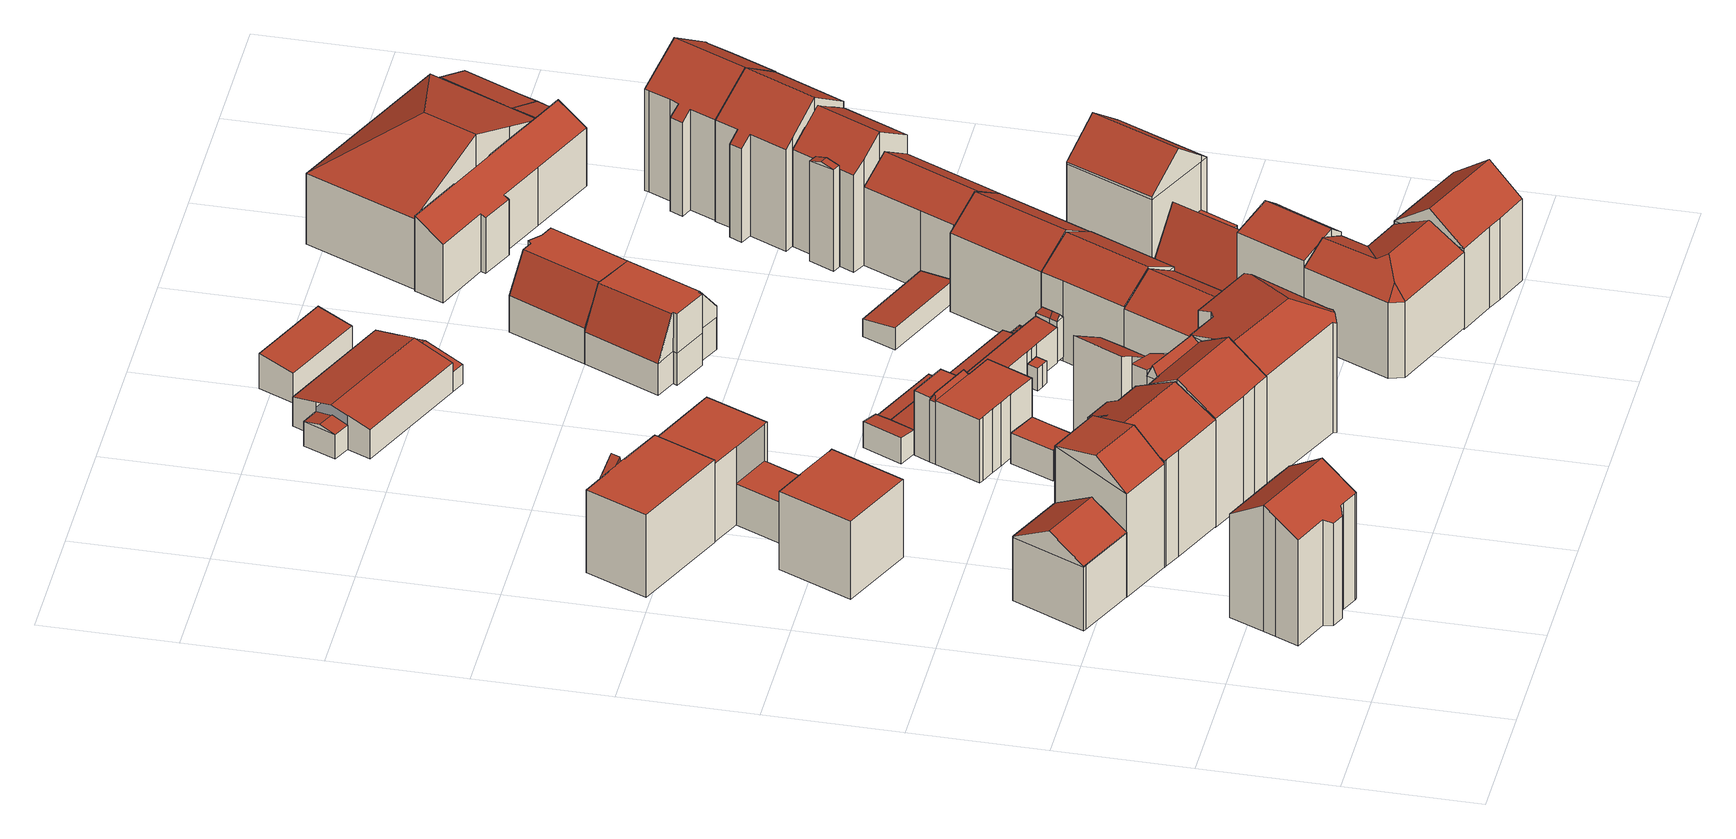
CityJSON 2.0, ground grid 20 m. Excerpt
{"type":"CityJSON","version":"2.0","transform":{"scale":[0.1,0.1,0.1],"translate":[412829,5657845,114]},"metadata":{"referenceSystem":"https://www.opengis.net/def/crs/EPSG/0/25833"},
"CityObjects":{
"building1":{"type":"Building","attributes":{"Dachtyp_tdc":"tdcGableRoof","Gemeindeschluessel":14612000,"Dachneigung":30.26,"QualitaetDacherkennung":67,"Geometrietyp2DReferenz":"3000","measuredHeight":20.89,"function":"31001_9998","roofType":"3100"},"geometry":[{"type":"Solid","lod":"2","boundaries":[[[[0,1,2,3]],[[1,4,5,2]],[[4,6,7,5]],[[6,8,9,7]],[[8,10,11,9]],[[10,12,13,11]],[[12,14,15,13]],[[14,16,17,15]],[[16,18,19,17]],[[18,20,21,19]],[[20,22,23,21]],[[22,24,25,23]],[[24,26,27,25]],[[26,28,29,27]],[[28,30,31,29]],[[30,0,3,31]],[[26,24,22,20,18,16,14]],[[14,12,10,8,6,4,1,0,30,28,26]],[[3,2,5,7,9,11,13,15,17,19,21,23,25,27,29,31]]]],"semantics":{"surfaces":[{"type":"WallSurface"},{"type":"RoofSurface"},{"type":"GroundSurface"}],"values":[[0,0,0,0,0,0,0,0,0,0,0,0,0,0,0,0,1,1,2]]}}]},
"building2":{"type":"Building","attributes":{"Dachtyp_tdc":"tdcFreeFormRoof","Gemeindeschluessel":14612000,"Dachneigung":30.26,"QualitaetDacherkennung":65,"Geometrietyp2DReferenz":"3000","measuredHeight":14.08,"function":"31001_9998","roofType":"5000"},"geometry":[{"type":"Solid","lod":"2","boundaries":[[[[32,33,34,35]],[[33,36,37,34]],[[36,38,39,37]],[[38,40,41,39]],[[40,42,43,41]],[[42,32,35,43]],[[44,45,46,47,48]],[[40,49,50,44,48]],[[36,50,49,38]],[[33,45,44,50,36]],[[38,49,40]],[[42,47,46,32]],[[40,48,47,42]],[[32,46,45,33]],[[35,34,37,39,41,43]]]],"semantics":{"surfaces":[{"type":"WallSurface"},{"type":"RoofSurface"},{"type":"GroundSurface"}],"values":[[0,0,0,0,0,0,1,1,0,0,0,0,0,0,2]]}}]},
"building3":{"type":"Building","attributes":{"Dachtyp_tdc":"tdcGableRoof","Gemeindeschluessel":14612000,"Dachneigung":11.2,"QualitaetDacherkennung":64,"Geometrietyp2DReferenz":"3000","measuredHeight":21.41,"function":"31001_9998","roofType":"3100"},"geometry":[{"type":"Solid","lod":"2","boundaries":[[[[51,52,53,54]],[[52,55,56,53]],[[55,57,58,56]],[[57,51,54,58]],[[55,52,59]],[[51,57,60]],[[52,51,60,59]],[[57,55,59,60]],[[54,53,56,58]]]],"semantics":{"surfaces":[{"type":"WallSurface"},{"type":"RoofSurface"},{"type":"GroundSurface"}],"values":[[0,0,0,0,0,0,1,1,2]]}}]},
"building4":{"type":"Building","attributes":{"Gemeindeschluessel":14612000,"Geometrietyp2DReferenz":"3000","function":"31001_9998","roofType":"9999"},"children":["building4-1","building4-2"]},
"building4-1":{"type":"BuildingPart","attributes":{"Dachtyp_tdc":"tdcGableRoof","Dachneigung":69.82,"QualitaetDacherkennung":9,"Geometrietyp2DReferenz":"3000","measuredHeight":14.62,"roofType":"3100"},"parents":["building4"],"geometry":[{"type":"MultiSurface","lod":"2","boundaries":[[[61,62,63,64]],[[62,65,66,63]],[[65,67,68,66]],[[69,70,71,72,73]],[[65,72,71,74,67]],[[62,73,72,65]],[[61,69,73,62]],[[63,66,68,64]]],"semantics":{"surfaces":[{"type":"WallSurface"},{"type":"RoofSurface"},{"type":"GroundSurface"}],"values":[0,0,0,1,1,0,0,2]}}]},
"building4-2":{"type":"BuildingPart","attributes":{"Dachtyp_tdc":"tdcPolyFlatRoof","Dachneigung":0,"QualitaetDacherkennung":66,"Geometrietyp2DReferenz":"3000","measuredHeight":13.68,"roofType":"1000"},"parents":["building4"],"geometry":[{"type":"MultiSurface","lod":"2","boundaries":[[[75,67,68,67]],[[75,76,77,68,67]],[[76,78,79,77]],[[78,80,81,79]],[[80,82,83,81]],[[82,84,64,83]],[[84,69,61,64]],[[82,80,78,76,75,74,70,84]],[[68,77,79,81,83,64]]],"semantics":{"surfaces":[{"type":"WallSurface"},{"type":"RoofSurface"},{"type":"GroundSurface"}],"values":[0,0,0,0,0,0,0,1,2]}}]},
"building5":{"type":"Building","attributes":{"Dachtyp_tdc":"tdcFreeFormRoof","Gemeindeschluessel":14612000,"Dachneigung":28.67,"QualitaetDacherkennung":63,"Geometrietyp2DReferenz":"3000","measuredHeight":21.18,"function":"31001_9998","roofType":"5000"},"geometry":[{"type":"Solid","lod":"2","boundaries":[[[[85,86,87,88]],[[86,89,90,87]],[[89,91,92,90]],[[91,93,94,92]],[[93,95,96,94]],[[95,97,98,96]],[[97,99,100,98]],[[99,101,102,100]],[[101,103,104,102]],[[103,105,106,104]],[[105,107,108,106]],[[107,109,110,108]],[[109,111,112,110]],[[111,85,88,112]],[[113,86,85,111,109,107,105,103,101,99,97,114]],[[91,89,113,114,95,93]],[[89,86,113]],[[97,95,114]],[[88,87,90,92,94,96,98,100,102,104,106,108,110,112]]]],"semantics":{"surfaces":[{"type":"WallSurface"},{"type":"RoofSurface"},{"type":"GroundSurface"}],"values":[[0,0,0,0,0,0,0,0,0,0,0,0,0,0,1,1,0,0,2]]}}]},
"building6":{"type":"Building","attributes":{"Gemeindeschluessel":14612000,"Geometrietyp2DReferenz":"3000","function":"31001_9998","roofType":"9999"},"children":["building6-1","building6-2","building6-3"]},
"building6-1":{"type":"BuildingPart","attributes":{"Dachtyp_tdc":"tdcPolyFlatRoof","Dachneigung":0,"QualitaetDacherkennung":41,"Geometrietyp2DReferenz":"3000","measuredHeight":12.86,"roofType":"1000"},"parents":["building6"],"geometry":[{"type":"MultiSurface","lod":"2","boundaries":[[[115,116,117,118]],[[116,119,120,117]],[[119,121,122,120]],[[121,123,122]],[[124,125,126,127,128]],[[125,115,118,126]],[[125,124,121,119,116,115]],[[118,117,120,122,127,126]]],"semantics":{"surfaces":[{"type":"WallSurface"},{"type":"RoofSurface"},{"type":"GroundSurface"}],"values":[0,0,0,0,0,0,1,2]}}]},
"building6-2":{"type":"BuildingPart","attributes":{"Dachtyp_tdc":"tdcPolyFlatRoof","Dachneigung":0,"QualitaetDacherkennung":59,"Geometrietyp2DReferenz":"3000","measuredHeight":6.78,"roofType":"1000"},"parents":["building6"],"geometry":[{"type":"MultiSurface","lod":"2","boundaries":[[[129,128,127,130]],[[123,131,132,122]],[[131,123,128,129]],[[130,127,122,132]]],"semantics":{"surfaces":[{"type":"WallSurface"},{"type":"RoofSurface"},{"type":"GroundSurface"}],"values":[0,0,1,2]}}]},
"building6-3":{"type":"BuildingPart","attributes":{"Dachtyp_tdc":"tdcPolyFlatRoof","Dachneigung":0,"QualitaetDacherkennung":41,"Geometrietyp2DReferenz":"3000","measuredHeight":12.85,"roofType":"1000"},"parents":["building6"],"geometry":[{"type":"MultiSurface","lod":"2","boundaries":[[[133,132,131]],[[133,134,135,132]],[[134,136,137,135]],[[136,138,139,137]],[[138,140,141,139]],[[140,142,129,130,141]],[[142,140,138,136,134,133]],[[132,135,137,139,141,130]]],"semantics":{"surfaces":[{"type":"WallSurface"},{"type":"RoofSurface"},{"type":"GroundSurface"}],"values":[0,0,0,0,0,0,1,2]}}]},
"building7":{"type":"Building","attributes":{"Gemeindeschluessel":14612000,"Geometrietyp2DReferenz":"3000","function":"31001_9998","roofType":"9999"},"children":["building7-1","building7-2","building7-3","building7-4"]},
"building7-1":{"type":"BuildingPart","attributes":{"Dachtyp_tdc":"tdcPolyFlatRoof","Dachneigung":32.15,"QualitaetDacherkennung":39,"Geometrietyp2DReferenz":"3000","measuredHeight":21.7,"roofType":"2100"},"parents":["building7"],"geometry":[{"type":"MultiSurface","lod":"2","boundaries":[[[143,144,145]],[[143,146,147,144]],[[146,148,149,147]],[[148,150,151,149]],[[150,152,153,151]],[[152,154,155,153]],[[154,156,157,155]],[[156,154,152,150,148,146,143,158]],[[144,147,149,151,153,155,157]]],"semantics":{"surfaces":[{"type":"WallSurface"},{"type":"RoofSurface"},{"type":"GroundSurface"}],"values":[0,0,0,0,0,0,0,1,2]}}]},
"building7-2":{"type":"BuildingPart","attributes":{"Dachtyp_tdc":"tdcGableRoof","Dachneigung":29.88,"QualitaetDacherkennung":78,"Geometrietyp2DReferenz":"3000","measuredHeight":21.72,"roofType":"3100"},"parents":["building7"],"geometry":[{"type":"MultiSurface","lod":"2","boundaries":[[[159,160,161,162,163]],[[160,164,165,161]],[[164,166,167,165]],[[166,168,169,167]],[[168,170,171,169]],[[170,172,173,171]],[[172,174,175,173]],[[174,176,177,178,175]],[[172,170,168,166,164,160]],[[160,159,176,174,172]],[[162,161,165,167,169,171,173,175,178]]],"semantics":{"surfaces":[{"type":"WallSurface"},{"type":"RoofSurface"},{"type":"GroundSurface"}],"values":[0,0,0,0,0,0,0,0,1,1,2]}}]},
"building7-3":{"type":"BuildingPart","attributes":{"Dachtyp_tdc":"tdcPolyFlatRoof","Dachneigung":10.39,"QualitaetDacherkennung":39,"Geometrietyp2DReferenz":"3000","measuredHeight":19.18,"roofType":"2100"},"parents":["building7"],"geometry":[{"type":"MultiSurface","lod":"2","boundaries":[[[179,180,181,157,156]],[[182,145,144,183,184]],[[182,185,180,179,158,145]],[[144,157,181,183]]],"semantics":{"surfaces":[{"type":"WallSurface"},{"type":"RoofSurface"},{"type":"GroundSurface"}],"values":[0,0,1,2]}}]},
"building7-4":{"type":"BuildingPart","attributes":{"Dachtyp_tdc":"tdcFreeFormRoof","Dachneigung":65.38,"QualitaetDacherkennung":19,"Geometrietyp2DReferenz":"3000","measuredHeight":20.37,"roofType":"5000"},"parents":["building7"],"geometry":[{"type":"MultiSurface","lod":"2","boundaries":[[[177,184,183,178]],[[186,187,188,181,180]],[[187,163,162,188]],[[189,190,177,163]],[[189,163,187]],[[190,189,187,186,185,184]],[[177,190,184]],[[162,178,183,181,188]]],"semantics":{"surfaces":[{"type":"WallSurface"},{"type":"RoofSurface"},{"type":"GroundSurface"}],"values":[0,0,0,1,1,1,0,2]}}]},
"building8":{"type":"Building","attributes":{"Dachtyp_tdc":"tdcPolyFlatRoof","Gemeindeschluessel":14612000,"Dachneigung":0,"QualitaetDacherkennung":46,"Geometrietyp2DReferenz":"3000","measuredHeight":4.94,"function":"31001_9998","roofType":"1000"},"geometry":[{"type":"Solid","lod":"2","boundaries":[[[[191,192,193,194]],[[192,195,196,193]],[[195,197,198,196]],[[197,199,200,198]],[[199,191,194,200]],[[199,197,195,192,191]],[[194,193,196,198,200]]]],"semantics":{"surfaces":[{"type":"WallSurface"},{"type":"RoofSurface"},{"type":"GroundSurface"}],"values":[[0,0,0,0,0,1,2]]}}]},
"building9":{"type":"Building","attributes":{"Gemeindeschluessel":14612000,"Geometrietyp2DReferenz":"3000","function":"31001_9998","roofType":"9999"},"children":["building9-1","building9-2","building9-3"]},
"building9-1":{"type":"BuildingPart","attributes":{"Dachtyp_tdc":"tdcPolyFlatRoof","Dachneigung":0,"QualitaetDacherkennung":65,"Geometrietyp2DReferenz":"3000","measuredHeight":10.5,"roofType":"1000"},"parents":["building9"],"geometry":[{"type":"MultiSurface","lod":"2","boundaries":[[[201,202,203,204,205]],[[202,206,207,203]],[[206,208,209,207]],[[208,210,211,209]],[[210,212,213,211]],[[212,214,215,213]],[[214,216,217,215]],[[216,218,219,220,217]],[[216,214,212,210,208,206,202,201,218]],[[220,204,203,207,209,211,213,215,217]]],"semantics":{"surfaces":[{"type":"WallSurface"},{"type":"RoofSurface"},{"type":"GroundSurface"}],"values":[0,0,0,0,0,0,0,0,1,2]}}]},
"building9-2":{"type":"BuildingPart","attributes":{"Dachtyp_tdc":"tdcFreeFormRoof","Dachneigung":63.9,"QualitaetDacherkennung":30,"Geometrietyp2DReferenz":"3000","measuredHeight":11.31,"roofType":"5000"},"parents":["building9"],"geometry":[{"type":"MultiSurface","lod":"2","boundaries":[[[221,222,223,224]],[[222,205,204,223]],[[219,225,226,220]],[[227,205,222]],[[228,227,222,221,225]],[[228,225,219]],[[227,228,219,205]],[[226,224,223,204,220]]],"semantics":{"surfaces":[{"type":"WallSurface"},{"type":"RoofSurface"},{"type":"GroundSurface"}],"values":[0,0,0,1,1,1,1,2]}}]},
"building9-3":{"type":"BuildingPart","attributes":{"Dachtyp_tdc":"tdcPolyFlatRoof","Dachneigung":0,"QualitaetDacherkennung":44,"Geometrietyp2DReferenz":"3000","measuredHeight":10.69,"roofType":"1000"},"parents":["building9"],"geometry":[{"type":"MultiSurface","lod":"2","boundaries":[[[229,230,231,226,225]],[[230,232,233,231]],[[232,234,221,224,233]],[[234,232,230,229]],[[226,231,233,224]]],"semantics":{"surfaces":[{"type":"WallSurface"},{"type":"RoofSurface"},{"type":"GroundSurface"}],"values":[0,0,0,1,2]}}]},
"building10":{"type":"Building","attributes":{"Dachtyp_tdc":"tdcPolyFlatRoof","Gemeindeschluessel":14612000,"Dachneigung":4.36,"QualitaetDacherkennung":63,"Geometrietyp2DReferenz":"3000","measuredHeight":4.27,"function":"31001_9998","roofType":"2100"},"geometry":[{"type":"Solid","lod":"2","boundaries":[[[[235,236,237,238]],[[236,239,240,237]],[[239,241,242,240]],[[241,243,244,242]],[[243,235,238,244]],[[243,241,239,236,235]],[[238,237,240,242,244]]]],"semantics":{"surfaces":[{"type":"WallSurface"},{"type":"RoofSurface"},{"type":"GroundSurface"}],"values":[[0,0,0,0,0,1,2]]}}]},
"building11":{"type":"Building","attributes":{"Dachtyp_tdc":"tdcFreeFormRoof","Gemeindeschluessel":14612000,"Dachneigung":15.67,"QualitaetDacherkennung":28,"Geometrietyp2DReferenz":"3000","measuredHeight":21.33,"function":"31001_9998","roofType":"5000"},"geometry":[{"type":"Solid","lod":"2","boundaries":[[[[245,246,247,248]],[[246,249,250,247]],[[249,251,252,250]],[[251,253,254,252]],[[253,255,165,254]],[[255,256,188,165]],[[256,257,258,188]],[[257,259,260,258]],[[259,261,262,260]],[[261,245,248,262]],[[263,249,246,264,265]],[[265,264,245,261,259,257,256,266]],[[251,263,265,266,255,253]],[[246,245,264]],[[251,249,263]],[[256,255,266]],[[248,247,250,252,254,165,188,258,260,262]]]],"semantics":{"surfaces":[{"type":"WallSurface"},{"type":"RoofSurface"},{"type":"GroundSurface"}],"values":[[0,0,0,0,0,0,0,0,0,0,1,1,1,0,0,0,2]]}}]},
"building12":{"type":"Building","attributes":{"Dachtyp_tdc":"tdcPolyFlatRoof","Gemeindeschluessel":14612000,"Dachneigung":4.02,"QualitaetDacherkennung":59,"Geometrietyp2DReferenz":"3000","measuredHeight":3.46,"function":"31001_9998","roofType":"2100"},"geometry":[{"type":"Solid","lod":"2","boundaries":[[[[267,268,269,270]],[[268,271,272,269]],[[271,273,274,272]],[[273,267,270,274]],[[273,271,268,267]],[[270,269,272,274]]]],"semantics":{"surfaces":[{"type":"WallSurface"},{"type":"RoofSurface"},{"type":"GroundSurface"}],"values":[[0,0,0,0,1,2]]}}]},
"building13":{"type":"Building","attributes":{"Dachtyp_tdc":"tdcPolyFlatRoof","Gemeindeschluessel":14612000,"Dachneigung":3.38,"QualitaetDacherkennung":64,"Geometrietyp2DReferenz":"3000","measuredHeight":3.97,"function":"31001_9998","roofType":"2100"},"geometry":[{"type":"Solid","lod":"2","boundaries":[[[[243,271,242,244]],[[271,268,275,242]],[[268,276,277,275]],[[276,278,279,277]],[[278,280,281,279]],[[280,282,283,281]],[[282,284,285,283]],[[284,243,244,285]],[[284,282,280,278,276,268,271,243]],[[244,242,275,277,279,281,283,285]]]],"semantics":{"surfaces":[{"type":"WallSurface"},{"type":"RoofSurface"},{"type":"GroundSurface"}],"values":[[0,0,0,0,0,0,0,0,1,2]]}}]},
"building14":{"type":"Building","attributes":{"Dachtyp_tdc":"tdcPolyFlatRoof","Gemeindeschluessel":14612000,"Dachneigung":0,"QualitaetDacherkennung":16,"Geometrietyp2DReferenz":"3000","measuredHeight":3.75,"function":"31001_9998","roofType":"1000"},"geometry":[{"type":"Solid","lod":"2","boundaries":[[[[286,287,288,289]],[[287,290,291,288]],[[290,292,293,291]],[[292,294,295,293]],[[294,296,297,295]],[[296,286,289,297]],[[296,294,292,290,287,286]],[[289,288,291,293,295,297]]]],"semantics":{"surfaces":[{"type":"WallSurface"},{"type":"RoofSurface"},{"type":"GroundSurface"}],"values":[[0,0,0,0,0,0,1,2]]}}]},
"building15":{"type":"Building","attributes":{"Dachtyp_tdc":"tdcFreeFormRoof","Gemeindeschluessel":14612000,"Dachneigung":32.84,"QualitaetDacherkennung":72,"Geometrietyp2DReferenz":"3000","measuredHeight":17.21,"function":"31001_9998","roofType":"5000"},"geometry":[{"type":"Solid","lod":"2","boundaries":[[[[298,299,300,301]],[[299,302,303,300]],[[302,304,305,303]],[[304,306,307,305]],[[306,298,301,307]],[[308,309,299,298,306]],[[304,302,309,308]],[[306,304,308]],[[302,299,309]],[[301,300,303,305,307]]]],"semantics":{"surfaces":[{"type":"WallSurface"},{"type":"RoofSurface"},{"type":"GroundSurface"}],"values":[[0,0,0,0,0,1,1,0,0,2]]}}]},
"building16":{"type":"Building","attributes":{"Dachtyp_tdc":"tdcPolyFlatRoof","Gemeindeschluessel":14612000,"Dachneigung":7.6,"QualitaetDacherkennung":65,"Geometrietyp2DReferenz":"3000","measuredHeight":6.37,"function":"31001_9998","roofType":"2100"},"geometry":[{"type":"Solid","lod":"2","boundaries":[[[[310,311,312,313]],[[311,314,315,312]],[[314,316,317,315]],[[316,318,319,317]],[[318,320,321,319]],[[320,322,323,321]],[[322,324,325,323]],[[324,326,327,325]],[[326,310,313,327]],[[326,324,322,320,318,316,314,311,310]],[[313,312,315,317,319,321,323,325,327]]]],"semantics":{"surfaces":[{"type":"WallSurface"},{"type":"RoofSurface"},{"type":"GroundSurface"}],"values":[[0,0,0,0,0,0,0,0,0,1,2]]}}]},
"building17":{"type":"Building","attributes":{"Gemeindeschluessel":14612000,"Geometrietyp2DReferenz":"3000","function":"31001_9998","roofType":"9999"},"children":["building17-1","building17-2","building17-3"]},
"building17-1":{"type":"BuildingPart","attributes":{"Dachtyp_tdc":"tdcGableRoof","Dachneigung":12.05,"QualitaetDacherkennung":89,"Geometrietyp2DReferenz":"3000","measuredHeight":6.21,"roofType":"3100"},"parents":["building17"],"geometry":[{"type":"MultiSurface","lod":"2","boundaries":[[[328,329,330,331]],[[329,332,330]],[[333,334,335]],[[333,336,337,334]],[[336,338,339,337]],[[338,340,341,342,343,339]],[[344,345,346]],[[344,328,331,345]],[[347,340,338,336,333,348]],[[348,329,328,344,347]],[[331,330,349,334,337,339,343,350,345]]],"semantics":{"surfaces":[{"type":"WallSurface"},{"type":"RoofSurface"},{"type":"GroundSurface"}],"values":[0,0,0,0,0,0,0,0,1,1,2]}}]},
"building17-2":{"type":"BuildingPart","attributes":{"Dachtyp_tdc":"tdcGableRoof","Dachneigung":12.05,"QualitaetDacherkennung":65,"Geometrietyp2DReferenz":"3000","measuredHeight":4.58,"roofType":"3100"},"parents":["building17"],"geometry":[{"type":"MultiSurface","lod":"2","boundaries":[[[351,352,353,354]],[[352,346,345,353]],[[342,351,354,343]],[[341,355,356,357,358]],[[356,346,352,357]],[[351,358,357,352]],[[342,341,358,351]],[[354,353,345,350,343]]],"semantics":{"surfaces":[{"type":"WallSurface"},{"type":"RoofSurface"},{"type":"GroundSurface"}],"values":[0,0,0,1,1,0,0,2]}}]},
"building17-3":{"type":"BuildingPart","attributes":{"Dachtyp_tdc":"tdcGableRoof","Dachneigung":11.62,"QualitaetDacherkennung":54,"Geometrietyp2DReferenz":"3000","measuredHeight":4.59,"roofType":"3100"},"parents":["building17"],"geometry":[{"type":"MultiSurface","lod":"2","boundaries":[[[332,359,360,330]],[[359,361,362,360]],[[361,335,334,362]],[[361,359,363]],[[359,332,364,363]],[[335,361,363,364,365]],[[330,360,362,334,349]]],"semantics":{"surfaces":[{"type":"WallSurface"},{"type":"RoofSurface"},{"type":"GroundSurface"}],"values":[0,0,0,0,1,1,2]}}]},
"building18":{"type":"Building","attributes":{"Dachtyp_tdc":"tdcFreeFormRoof","Gemeindeschluessel":14612000,"Dachneigung":53.8,"QualitaetDacherkennung":13,"Geometrietyp2DReferenz":"3000","measuredHeight":7.55,"function":"31001_9998","roofType":"5000"},"geometry":[{"type":"Solid","lod":"2","boundaries":[[[[366,367,368,369]],[[367,370,371,368]],[[370,372,373,371]],[[372,374,375,373]],[[374,366,369,375]],[[376,377,378,374,372]],[[376,372,370]],[[377,376,370,367]],[[378,377,367,366]],[[378,366,374]],[[369,368,371,373,375]]]],"semantics":{"surfaces":[{"type":"WallSurface"},{"type":"RoofSurface"},{"type":"GroundSurface"}],"values":[[0,0,0,0,0,1,1,1,1,0,2]]}}]},
"building19":{"type":"Building","attributes":{"Dachtyp_tdc":"tdcFreeFormRoof","Gemeindeschluessel":14612000,"Dachneigung":21.94,"QualitaetDacherkennung":25,"Geometrietyp2DReferenz":"3000","measuredHeight":3.88,"function":"31001_9998","roofType":"5000"},"geometry":[{"type":"Solid","lod":"2","boundaries":[[[[379,380,381,371]],[[380,382,383,381]],[[382,384,385,383]],[[384,379,371,385]],[[386,384,382]],[[387,386,382,380]],[[387,380,379]],[[386,387,379,384]],[[371,381,383,385]]]],"semantics":{"surfaces":[{"type":"WallSurface"},{"type":"RoofSurface"},{"type":"GroundSurface"}],"values":[[0,0,0,0,1,1,1,1,2]]}}]},
"building20":{"type":"Building","attributes":{"Dachtyp_tdc":"tdcFreeFormRoof","Gemeindeschluessel":14612000,"Dachneigung":29.52,"QualitaetDacherkennung":69,"Geometrietyp2DReferenz":"3000","measuredHeight":16.55,"function":"31001_9998","roofType":"5000"},"geometry":[{"type":"Solid","lod":"2","boundaries":[[[[388,389,390,391]],[[389,392,393,390]],[[392,394,395,393]],[[394,396,397,395]],[[396,388,391,397]],[[398,399,392,389,388]],[[396,394,399,398]],[[388,396,398]],[[394,392,399]],[[391,390,393,395,397]]]],"semantics":{"surfaces":[{"type":"WallSurface"},{"type":"RoofSurface"},{"type":"GroundSurface"}],"values":[[0,0,0,0,0,1,1,0,0,2]]}}]},
"building21":{"type":"Building","attributes":{"Dachtyp_tdc":"tdcFreeFormRoof","Gemeindeschluessel":14612000,"Dachneigung":27.28,"QualitaetDacherkennung":55,"Geometrietyp2DReferenz":"3000","measuredHeight":15.51,"function":"31001_9998","roofType":"5000"},"geometry":[{"type":"Solid","lod":"2","boundaries":[[[[400,401,402,403]],[[401,404,405,402]],[[404,406,407,405]],[[406,408,409,407]],[[408,410,411,409]],[[410,412,413,411]],[[412,400,403,413]],[[414,415,412,410]],[[414,410,408]],[[416,417,415,414,408,406]],[[416,406,404]],[[418,417,416,404,401]],[[418,401,400]],[[415,417,418,400,412]],[[403,402,405,407,409,411,413]]]],"semantics":{"surfaces":[{"type":"WallSurface"},{"type":"RoofSurface"},{"type":"GroundSurface"}],"values":[[0,0,0,0,0,0,0,1,0,1,1,1,0,1,2]]}}]},
"building22":{"type":"Building","attributes":{"Dachtyp_tdc":"tdcFreeFormRoof","Gemeindeschluessel":14612000,"Dachneigung":64.94,"QualitaetDacherkennung":46,"Geometrietyp2DReferenz":"3000","measuredHeight":11.74,"function":"31001_9998","roofType":"5000"},"geometry":[{"type":"Solid","lod":"2","boundaries":[[[[419,420,421,422]],[[420,423,424,421]],[[423,425,426,424]],[[425,427,428,426]],[[427,429,430,428]],[[429,431,432,430]],[[431,433,434,432]],[[433,435,436,434]],[[435,437,438,436]],[[437,419,422,438]],[[439,431,429,440]],[[441,442,443,444]],[[444,443,445,439,440,446,447,448,449]],[[419,444,449,420]],[[420,449,448,423]],[[423,448,447,425]],[[425,447,446,427]],[[427,446,440,429]],[[431,439,445,433]],[[433,445,443,442,435]],[[437,441,444,419]],[[435,442,441,437]],[[422,421,424,426,428,430,432,434,436,438]]]],"semantics":{"surfaces":[{"type":"WallSurface"},{"type":"RoofSurface"},{"type":"GroundSurface"}],"values":[[0,0,0,0,0,0,0,0,0,0,1,1,1,0,0,0,0,0,0,0,0,0,2]]}}]},
"building23":{"type":"Building","attributes":{"Dachtyp_tdc":"tdcPolyFlatRoof","Gemeindeschluessel":14612000,"Dachneigung":9.04,"QualitaetDacherkennung":79,"Geometrietyp2DReferenz":"3000","measuredHeight":5.85,"function":"31001_9998","roofType":"2100"},"geometry":[{"type":"Solid","lod":"2","boundaries":[[[[450,451,452,453]],[[451,454,455,452]],[[454,456,457,455]],[[456,450,453,457]],[[456,454,451,450]],[[453,452,455,457]]]],"semantics":{"surfaces":[{"type":"WallSurface"},{"type":"RoofSurface"},{"type":"GroundSurface"}],"values":[[0,0,0,0,1,2]]}}]},
"building24":{"type":"Building","attributes":{"Dachtyp_tdc":"tdcPolyFlatRoof","Gemeindeschluessel":14612000,"Dachneigung":7,"QualitaetDacherkennung":64,"Geometrietyp2DReferenz":"3000","measuredHeight":3.62,"function":"31001_9998","roofType":"2100"},"geometry":[{"type":"Solid","lod":"2","boundaries":[[[[458,459,460,461]],[[459,462,463,460]],[[462,464,465,463]],[[464,458,461,465]],[[464,462,459,458]],[[461,460,463,465]]]],"semantics":{"surfaces":[{"type":"WallSurface"},{"type":"RoofSurface"},{"type":"GroundSurface"}],"values":[[0,0,0,0,1,2]]}}]},
"building25":{"type":"Building","attributes":{"Dachtyp_tdc":"tdcGableRoof","Gemeindeschluessel":14612000,"Dachneigung":10.51,"QualitaetDacherkennung":36,"Geometrietyp2DReferenz":"3000","measuredHeight":13.67,"function":"31001_9998","roofType":"3100"},"geometry":[{"type":"Solid","lod":"2","boundaries":[[[[466,467,468,469]],[[467,470,471,468]],[[470,472,473,471]],[[472,474,475,473]],[[474,476,477,475]],[[476,478,479,477]],[[478,466,469,479]],[[474,472,470,467]],[[467,466,478,476,474]],[[469,468,471,473,475,477,479]]]],"semantics":{"surfaces":[{"type":"WallSurface"},{"type":"RoofSurface"},{"type":"GroundSurface"}],"values":[[0,0,0,0,0,0,0,1,1,2]]}}]},
"building26":{"type":"Building","attributes":{"Dachtyp_tdc":"tdcGableRoof","Gemeindeschluessel":14612000,"Dachneigung":32.45,"QualitaetDacherkennung":77,"Geometrietyp2DReferenz":"3000","measuredHeight":16.58,"function":"31001_9998","roofType":"3100"},"geometry":[{"type":"Solid","lod":"2","boundaries":[[[[392,480,481,482]],[[480,483,484,481]],[[483,485,486,484]],[[485,392,482,486]],[[483,480,487]],[[392,485,488]],[[480,392,488,487]],[[485,483,487,488]],[[482,481,484,486]]]],"semantics":{"surfaces":[{"type":"WallSurface"},{"type":"RoofSurface"},{"type":"GroundSurface"}],"values":[[0,0,0,0,0,0,1,1,2]]}}]},
"building27":{"type":"Building","attributes":{"Dachtyp_tdc":"tdcCutGableRoof","Gemeindeschluessel":14612000,"Dachneigung":61.34,"QualitaetDacherkennung":45,"Geometrietyp2DReferenz":"3000","measuredHeight":11.77,"function":"31001_9998","roofType":"9999"},"geometry":[{"type":"Solid","lod":"2","boundaries":[[[[489,490,491,492]],[[490,493,494,491]],[[493,495,496,494]],[[495,497,436,496]],[[497,443,498,436]],[[443,499,500,498]],[[499,501,432,500]],[[501,502,503,432]],[[502,504,505,503]],[[504,506,507,505]],[[506,508,509,507]],[[508,489,492,509]],[[504,502,501,499]],[[443,497,495,493,490]],[[499,443,490,489,508,506,504]],[[492,491,494,496,436,498,500,432,503,505,507,509]]]],"semantics":{"surfaces":[{"type":"WallSurface"},{"type":"RoofSurface"},{"type":"GroundSurface"}],"values":[[0,0,0,0,0,0,0,0,0,0,0,0,1,1,1,2]]}}]},
"building28":{"type":"Building","attributes":{"Dachtyp_tdc":"tdcFreeFormRoof","Gemeindeschluessel":14612000,"Dachneigung":37.62,"QualitaetDacherkennung":85,"Geometrietyp2DReferenz":"3000","measuredHeight":17.72,"function":"31001_9998","roofType":"5000"},"geometry":[{"type":"Solid","lod":"2","boundaries":[[[[510,511,512,513]],[[511,514,515,512]],[[514,516,517,515]],[[516,518,519,517]],[[518,520,521,519]],[[520,522,523,521]],[[522,524,525,523]],[[524,510,513,525]],[[526,518,516,514,511,527]],[[522,520,526,527,510,524]],[[511,510,527]],[[520,518,526]],[[513,512,515,517,519,521,523,525]]]],"semantics":{"surfaces":[{"type":"WallSurface"},{"type":"RoofSurface"},{"type":"GroundSurface"}],"values":[[0,0,0,0,0,0,0,0,1,1,0,0,2]]}}]},
"building29":{"type":"Building","attributes":{"Dachtyp_tdc":"tdcPolyFlatRoof","Gemeindeschluessel":14612000,"Dachneigung":0,"QualitaetDacherkennung":39,"Geometrietyp2DReferenz":"3000","measuredHeight":2.46,"function":"31001_9998","roofType":"1000"},"geometry":[{"type":"Solid","lod":"2","boundaries":[[[[528,529,530,531]],[[529,532,533,530]],[[532,534,535,533]],[[534,528,531,535]],[[534,532,529,528]],[[531,530,533,535]]]],"semantics":{"surfaces":[{"type":"WallSurface"},{"type":"RoofSurface"},{"type":"GroundSurface"}],"values":[[0,0,0,0,1,2]]}}]},
"building30":{"type":"Building","attributes":{"Gemeindeschluessel":14612000,"Geometrietyp2DReferenz":"3000","function":"31001_9998","roofType":"9999"},"children":["building30-1","building30-2"]},
"building30-1":{"type":"BuildingPart","attributes":{"Dachtyp_tdc":"tdcPolyFlatRoof","Dachneigung":0,"QualitaetDacherkennung":0,"Geometrietyp2DReferenz":"3000","measuredHeight":3.42,"roofType":"9999"},"parents":["building30"],"geometry":[{"type":"MultiSurface","lod":"2","boundaries":[[[536,537,538,539]],[[539,538,540,541]],[[538,537,542,543,540]],[[544,542,537,536]],[[536,539,541,545,544]],[[541,540,543,545]],[[545,543,542,544]]],"semantics":{"surfaces":[{"type":"RoofSurface"},{"type":"WallSurface"},{"type":"GroundSurface"},{"type":"ClosureSurface","isClosure":"1","QuelleClosure":"LoD1Solid"}],"values":[0,1,1,1,1,2,3]}}]},
"building30-2":{"type":"BuildingPart","attributes":{"Dachtyp_tdc":"tdcGableRoof","Dachneigung":60.94,"QualitaetDacherkennung":8,"Geometrietyp2DReferenz":"3000","measuredHeight":8.39,"roofType":"3100"},"parents":["building30"],"geometry":[{"type":"MultiSurface","lod":"2","boundaries":[[[546,547,548,549]],[[547,544,545,548]],[[550,546,549,551]],[[544,547,552]],[[546,550,553]],[[547,546,553,552]],[[550,542,544,552,553]],[[549,548,545,543,551]]],"semantics":{"surfaces":[{"type":"WallSurface"},{"type":"RoofSurface"},{"type":"GroundSurface"}],"values":[0,0,0,0,0,1,1,2]}}]},
"building31":{"type":"Building","attributes":{"Dachtyp_tdc":"tdcFreeFormRoof","Gemeindeschluessel":14612000,"Dachneigung":33.5,"QualitaetDacherkennung":75,"Geometrietyp2DReferenz":"3000","measuredHeight":16.1,"function":"31001_9998","roofType":"5000"},"geometry":[{"type":"Solid","lod":"2","boundaries":[[[[483,554,555,556]],[[554,557,558,555]],[[557,559,560,558]],[[559,561,562,560]],[[561,563,564,562]],[[563,483,556,564]],[[483,563,565,566]],[[566,565,561,559,557,554]],[[563,561,565]],[[554,483,566]],[[556,555,558,560,562,564]]]],"semantics":{"surfaces":[{"type":"WallSurface"},{"type":"RoofSurface"},{"type":"GroundSurface"}],"values":[[0,0,0,0,0,0,1,1,0,0,2]]}}]},
"building32":{"type":"Building","attributes":{"Dachtyp_tdc":"tdcGableRoof","Gemeindeschluessel":14612000,"Dachneigung":38.78,"QualitaetDacherkennung":65,"Geometrietyp2DReferenz":"3000","measuredHeight":16.13,"function":"31001_9998","roofType":"3100"},"geometry":[{"type":"Solid","lod":"2","boundaries":[[[[567,568,569,570]],[[568,571,547,569]],[[571,572,573,547]],[[572,574,575,573]],[[574,576,577,575]],[[576,567,570,577]],[[576,578,579,580,581,582]],[[583,580,579,584]],[[571,583,584,572]],[[572,584,579,578,574]],[[568,581,580,583,571]],[[567,582,581,568]],[[576,582,567]],[[574,578,576]],[[570,569,547,573,575,577]]]],"semantics":{"surfaces":[{"type":"WallSurface"},{"type":"RoofSurface"},{"type":"GroundSurface"}],"values":[[0,0,0,0,0,0,1,1,0,0,0,0,0,0,2]]}}]},
"building33":{"type":"Building","attributes":{"Gemeindeschluessel":14612000,"Geometrietyp2DReferenz":"3000","function":"31001_9998","roofType":"9999"},"children":["building33-1","building33-2"]},
"building33-1":{"type":"BuildingPart","attributes":{"Dachtyp_tdc":"tdcGableRoof","Dachneigung":13.26,"QualitaetDacherkennung":38,"Geometrietyp2DReferenz":"3000","measuredHeight":17.22,"roofType":"3100"},"parents":["building33"],"geometry":[{"type":"MultiSurface","lod":"2","boundaries":[[[585,586,587,588,589]],[[586,590,591,587]],[[590,592,593,594,591]],[[590,586,595]],[[585,592,596]],[[586,585,596,595]],[[592,590,595,596]],[[588,587,591,594]]],"semantics":{"surfaces":[{"type":"WallSurface"},{"type":"RoofSurface"},{"type":"GroundSurface"}],"values":[0,0,0,0,0,1,1,2]}}]},
"building33-2":{"type":"BuildingPart","attributes":{"Dachtyp_tdc":"tdcGableRoof","Dachneigung":33.59,"QualitaetDacherkennung":70,"Geometrietyp2DReferenz":"3000","measuredHeight":19.89,"roofType":"3100"},"parents":["building33"],"geometry":[{"type":"MultiSurface","lod":"2","boundaries":[[[597,598,599,600]],[[598,601,602,599]],[[601,603,604,602]],[[603,605,606,604]],[[605,589,588,606]],[[593,607,608,594]],[[607,609,610,608]],[[609,611,612,610]],[[611,613,614,612]],[[613,597,600,614]],[[609,607,593,589,605,603,601,598]],[[598,597,613,611,609]],[[600,599,602,604,606,588,594,608,610,612,614]]],"semantics":{"surfaces":[{"type":"WallSurface"},{"type":"RoofSurface"},{"type":"GroundSurface"}],"values":[0,0,0,0,0,0,0,0,0,0,1,1,2]}}]},
"building34":{"type":"Building","attributes":{"Dachtyp_tdc":"tdcPolyFlatRoof","Gemeindeschluessel":14612000,"Dachneigung":30.28,"QualitaetDacherkennung":62,"Geometrietyp2DReferenz":"3000","measuredHeight":12.37,"function":"31001_9998","roofType":"2100"},"geometry":[{"type":"Solid","lod":"2","boundaries":[[[[615,616,617,618]],[[616,619,620,617]],[[619,621,622,620]],[[621,623,624,622]],[[623,625,626,624]],[[625,627,628,626]],[[627,629,630,628]],[[629,631,632,630]],[[631,633,634,632]],[[633,635,636,634]],[[635,637,638,636]],[[637,615,618,638]],[[637,635,633,631,629,627,625,623,621,619,616,615]],[[618,617,620,622,624,626,628,630,632,634,636,638]]]],"semantics":{"surfaces":[{"type":"WallSurface"},{"type":"RoofSurface"},{"type":"GroundSurface"}],"values":[[0,0,0,0,0,0,0,0,0,0,0,0,1,2]]}}]},
"building35":{"type":"Building","attributes":{"Dachtyp_tdc":"tdcGableRoof","Gemeindeschluessel":14612000,"Dachneigung":34.18,"QualitaetDacherkennung":68,"Geometrietyp2DReferenz":"3000","measuredHeight":21.47,"function":"31001_9998","roofType":"3100"},"geometry":[{"type":"Solid","lod":"2","boundaries":[[[[639,640,641,642]],[[640,643,644,641]],[[643,645,646,644]],[[645,647,648,646]],[[647,649,650,648]],[[649,651,652,650]],[[651,653,654,652]],[[653,655,656,654]],[[655,657,658,656]],[[657,659,660,658]],[[659,639,642,660]],[[655,653,651,649]],[[649,647,645,643,640,639,659,657,655]],[[642,641,644,646,648,650,652,654,656,658,660]]]],"semantics":{"surfaces":[{"type":"WallSurface"},{"type":"RoofSurface"},{"type":"GroundSurface"}],"values":[[0,0,0,0,0,0,0,0,0,0,0,1,1,2]]}}]},
"building36":{"type":"Building","attributes":{"Dachtyp_tdc":"tdcHipAndGableRoof","Gemeindeschluessel":14612000,"Dachneigung":22.48,"QualitaetDacherkennung":62,"Geometrietyp2DReferenz":"3000","measuredHeight":17.51,"function":"31001_9998","roofType":"5000"},"geometry":[{"type":"Solid","lod":"2","boundaries":[[[[661,662,663,664]],[[662,665,666,663]],[[665,667,668,666]],[[667,669,670,668]],[[669,671,672,670]],[[671,673,674,672]],[[673,675,676,674]],[[675,661,664,676]],[[671,669,677]],[[669,667,665,677]],[[665,662,661,675,673,671,677]],[[664,663,666,668,670,672,674,676]]]],"semantics":{"surfaces":[{"type":"WallSurface"},{"type":"RoofSurface"},{"type":"GroundSurface"}],"values":[[0,0,0,0,0,0,0,0,1,1,1,2]]}}]},
"building37":{"type":"Building","attributes":{"Dachtyp_tdc":"tdcGableRoof","Gemeindeschluessel":14612000,"Dachneigung":34.14,"QualitaetDacherkennung":68,"Geometrietyp2DReferenz":"3000","measuredHeight":21.39,"function":"31001_9998","roofType":"3100"},"geometry":[{"type":"Solid","lod":"2","boundaries":[[[[678,679,680,681]],[[679,682,683,680]],[[682,684,685,683]],[[684,649,686,685]],[[649,647,687,686]],[[647,688,689,687]],[[688,690,691,689]],[[690,692,693,691]],[[692,694,695,693]],[[694,696,697,695]],[[696,698,699,697]],[[698,700,701,699]],[[700,702,703,701]],[[702,704,705,703]],[[704,706,707,705]],[[706,678,681,707]],[[702,700,698,696,694,692,690,688,647,649]],[[649,684,682,679,678,706,704,702]],[[681,680,683,685,686,687,689,691,693,695,697,699,701,703,705,707]]]],"semantics":{"surfaces":[{"type":"WallSurface"},{"type":"RoofSurface"},{"type":"GroundSurface"}],"values":[[0,0,0,0,0,0,0,0,0,0,0,0,0,0,0,0,1,1,2]]}}]},
"building38":{"type":"Building","attributes":{"Dachtyp_tdc":"tdcPolyFlatRoof","Gemeindeschluessel":14612000,"Dachneigung":20.72,"QualitaetDacherkennung":75,"Geometrietyp2DReferenz":"3000","measuredHeight":11.76,"function":"31001_9998","roofType":"2100"},"geometry":[{"type":"Solid","lod":"2","boundaries":[[[[708,709,710,626]],[[709,711,712,710]],[[711,713,714,712]],[[713,715,716,714]],[[715,717,628,716]],[[717,708,626,628]],[[717,715,713,711,709,708]],[[626,710,712,714,716,628]]]],"semantics":{"surfaces":[{"type":"WallSurface"},{"type":"RoofSurface"},{"type":"GroundSurface"}],"values":[[0,0,0,0,0,0,1,2]]}}]},
"building39":{"type":"Building","attributes":{"Dachtyp_tdc":"tdcPolyFlatRoof","Gemeindeschluessel":14612000,"Dachneigung":20.76,"QualitaetDacherkennung":79,"Geometrietyp2DReferenz":"3000","measuredHeight":11.65,"function":"31001_9998","roofType":"2100"},"geometry":[{"type":"Solid","lod":"2","boundaries":[[[[675,718,719,720]],[[718,721,722,719]],[[721,723,724,722]],[[723,711,725,724]],[[711,675,720,725]],[[711,723,721,718,675]],[[720,719,722,724,725]]]],"semantics":{"surfaces":[{"type":"WallSurface"},{"type":"RoofSurface"},{"type":"GroundSurface"}],"values":[[0,0,0,0,0,1,2]]}}]}
},
"vertices":[
[190,79,191],[184,81,191],[184,81,16],[190,79,16],[169,76,185],[169,76,16],[151,84,185],[151,84,16],[147,98,191],[147,98,16],[94,121,191],[94,121,16],[109,155,213],[109,155,16],[117,173,225],[117,173,16],[139,225,188],[139,225,16],[234,182,189],[234,182,16],[260,170,189],[260,170,16],[261,170,189],[261,170,16],[263,169,189],[263,169,16],[241,119,225],[241,119,16],[218,67,192],[218,67,16],[214,68,192],[214,68,16],
[68,408,124],[64,410,124],[64,410,19],[68,408,19],[113,518,124],[113,518,19],[117,517,124],[117,517,19],[202,479,124],[202,479,19],[153,370,124],[153,370,19],[88,463,160],[64,410,126],[68,408,126],[153,370,126],[177,423,160],[117,517,125],[113,518,125],
[202,479,219],[282,444,219],[282,444,18],[202,479,18],[233,334,189],[233,334,18],[153,370,189],[153,370,18],[254,381,232],[174,417,232],
[94,1071,140],[99,1084,140],[99,1084,27],[94,1071,27],[134,1069,140],[134,1069,27],[128,1056,140],[128,1056,27],[94,1071,148],[108,1065,164],[117,1061,174],[122,1074,174],[99,1084,148],[120,1060,164],
[128,1056,164],[190,1028,164],[190,1028,27],[150,937,164],[150,937,27],[6,1001,164],[6,1001,27],[46,1092,164],[46,1092,27],[94,1071,164],
[360,425,192],[397,409,192],[397,409,17],[360,425,17],[341,287,193],[341,287,17],[262,321,193],[262,321,17],[237,333,193],[237,333,17],[233,334,193],[233,334,17],[282,444,200],[282,444,17],[288,457,192],[288,457,17],[292,455,192],[292,455,17],[317,444,192],[317,444,17],[311,431,200],[311,431,17],[313,430,200],[313,430,17],[326,460,182],[326,460,17],[367,442,182],[367,442,17],[369,349,228],[261,397,228],
[168,681,157],[58,730,157],[58,730,28],[168,681,28],[106,839,157],[106,839,28],[151,819,157],[151,819,28],[151,819,96],[211,792,157],[217,790,157],[217,790,28],[211,792,28],[211,792,96],
[255,890,96],[255,890,28],[195,917,96],[195,917,28],
[195,917,157],[150,937,157],[150,937,28],[190,1028,157],[190,1028,28],[300,980,157],[300,980,28],[260,888,157],[260,888,28],[255,890,157],
[426,421,219],[426,421,15],[426,421,207],[406,430,232],[406,430,15],[440,504,232],[440,504,15],[497,479,192],[497,479,15],[484,447,192],[484,447,15],[468,412,192],[468,412,15],[464,403,192],[464,403,15],[449,410,203],
[498,340,206],[478,298,233],[478,298,15],[498,340,15],[498,340,197],[451,240,195],[451,240,15],[425,251,195],[425,251,15],[400,261,195],[400,261,15],[341,287,195],[341,287,15],[368,346,233],[368,346,15],[387,388,206],[387,388,15],[408,379,206],[408,379,197],[408,379,15],
[464,403,200],[478,370,195],[478,370,15],[416,398,207],[416,398,15],[416,398,197],[465,376,197],
[478,370,197],[506,357,197],[506,357,15],[493,352,218],[412,389,219],
[397,523,68],[425,587,68],[425,587,18],[397,523,18],[468,567,68],[468,567,18],[456,540,68],[456,540,18],[440,504,68],[440,504,18],
[460,652,132],[499,635,132],[499,635,27],[460,652,27],[460,652,130],[468,567,132],[468,567,27],[425,587,132],[425,587,27],[404,596,132],[404,596,27],[387,604,132],[387,604,27],[366,613,132],[366,613,27],[359,616,132],[359,616,27],[389,683,132],[389,683,130],[389,683,27],
[450,667,130],[464,661,130],[464,661,27],[450,667,27],[393,692,130],[393,692,27],[457,659,140],[396,686,140],
[393,692,134],[404,716,134],[404,716,27],[460,691,134],[460,691,27],[450,667,134],
[378,728,72],[404,786,72],[404,786,29],[378,728,29],[429,774,69],[429,774,29],[421,754,69],[421,754,29],[404,716,69],[404,716,29],
[676,319,197],[618,192,199],[618,192,15],[676,319,15],[620,185,196],[620,185,15],[590,173,196],[590,173,15],[588,178,198],[588,178,15],[451,240,196],[506,357,208],[555,336,207],[555,336,15],[570,342,204],[570,342,15],[578,361,198],[578,361,15],[606,179,202],[670,307,201],[589,239,228],[475,292,228],
[540,725,65],[530,705,66],[530,705,32],[540,725,32],[421,754,66],[421,754,32],[429,774,65],[429,774,32],
[530,705,29],[659,648,66],[659,648,29],[654,635,67],[654,635,29],[642,612,69],[642,612,29],[514,667,69],[514,667,29],[460,691,69],[460,691,29],
[585,578,70],[576,582,70],[576,582,33],[585,578,33],[583,598,70],[583,598,33],[593,594,70],[593,594,33],[603,590,70],[603,590,33],[596,574,70],[596,574,33],
[570,365,156],[618,472,156],[618,472,18],[570,365,18],[723,425,152],[723,425,18],[676,319,153],[676,319,18],[578,361,162],[578,361,18],[622,342,190],[670,449,190],
[603,590,90],[593,594,90],[593,594,31],[603,590,31],[583,598,90],[583,598,31],[499,635,90],[499,635,31],[514,667,94],[514,667,31],[642,612,94],[642,612,31],[662,603,94],[662,603,31],[653,582,91],[653,582,31],[647,570,90],[647,570,31],
[235,1430,81],[250,1464,89],[250,1464,33],[235,1430,33],[250,1464,73],[272,1513,89],[272,1513,33],[272,1513,73],[288,1548,81],[288,1548,33],[463,1471,81],[463,1471,33],[446,1434,90],[446,1434,73],[446,1434,65],[446,1434,33],[410,1353,81],[410,1353,33],[410,1353,65],[436,1412,95],[261,1489,95],[261,1489,33],[436,1412,33],
[467,1425,65],[431,1344,65],[431,1344,33],[467,1425,33],[436,1412,78],[436,1411,78],[457,1401,78],[467,1425,73],
[225,1476,73],[225,1476,33],[246,1524,73],[246,1524,33],[236,1500,79],[261,1488,79],[261,1489,78],
[647,570,99],[653,582,99],[653,582,33],[647,570,33],[662,603,99],[662,603,33],[674,598,99],[674,598,33],[660,565,99],[660,565,33],[665,594,108],[659,580,108],[653,568,108],
[662,603,68],[642,612,68],[642,612,33],[654,635,68],[654,635,33],[672,627,68],[672,627,33],[659,622,72],[656,617,72],
[618,472,159],[660,565,159],[660,565,26],[618,472,26],[674,598,159],[674,598,26],[780,552,159],[780,552,26],[723,425,159],[723,425,26],[671,449,192],[727,575,192],
[916,163,134],[871,57,134],[871,57,9],[916,163,9],[742,111,134],[742,111,9],[735,133,134],[735,133,9],[792,261,134],[792,261,9],[875,227,134],[875,227,9],[858,187,134],[858,187,9],[834,244,157],[799,163,158],[764,131,148],[805,147,164],[894,110,164],
[543,1041,88],[540,1042,88],[540,1042,35],[543,1041,35],[537,1036,88],[537,1036,35],[485,1060,88],[485,1060,35],[488,1066,88],[488,1066,35],[456,1080,88],[456,1080,35],[507,1192,88],[507,1192,35],[547,1172,88],[547,1172,35],[626,1135,88],[626,1135,35],[577,1025,88],[577,1025,35],[534,1179,153],[484,1067,153],[577,1025,107],[626,1135,107],[592,1151,153],[543,1041,153],[547,1172,153],[488,1066,153],[485,1060,153],[537,1036,153],[540,1042,153],
[490,1556,89],[467,1504,80],[467,1504,31],[490,1556,31],[343,1559,80],[343,1559,31],[366,1611,89],[366,1611,31],
[629,790,69],[650,839,62],[650,839,33],[629,790,33],[776,786,62],[776,786,33],[754,736,69],[754,736,33],
[875,227,140],[854,236,158],[854,236,21],[875,227,21],[792,261,145],[792,261,21],[838,363,145],[838,363,21],[900,337,158],[900,337,21],[921,327,140],[921,327,21],[911,304,139],[911,304,21],
[737,737,159],[737,737,29],[674,598,29],[842,691,158],[842,691,29],[780,552,158],[780,552,29],[789,714,195],[727,575,195],
[627,1276,153],[645,1268,153],[645,1268,35],[627,1276,35],[662,1260,130],[662,1260,35],[679,1252,106],[679,1252,35],[626,1135,106],[592,1151,35],[536,1178,153],[536,1178,35],[507,1192,94],[559,1307,95],[559,1307,35],[588,1294,153],[588,1294,35],[604,1287,153],[604,1287,35],[610,1292,153],[610,1292,35],
[871,57,140],[916,163,139],[916,163,6],[871,57,6],[972,139,139],[972,139,6],[994,130,138],[994,130,6],[1044,108,138],[1044,108,6],[999,4,141],[999,4,6],[950,24,140],[950,24,6],[928,34,140],[928,34,6],[1021,54,184],[893,109,184],
[976,304,54],[966,281,54],[966,281,29],[976,304,29],[911,304,54],[911,304,29],[921,327,54],[921,327,29],
[976,455,60],[952,399,60],[970,391,60],[995,446,60],[970,391,26],[995,446,26],[952,399,32],[952,399,26],[976,455,33],[976,455,26],
[838,363,27],[896,492,29],[896,492,26],[838,363,26],[921,327,31],[921,327,26],[937,473,110],[881,345,110],
[751,731,161],[751,731,31],[842,691,31],[754,736,161],[754,736,31],[776,786,161],[776,786,31],[814,872,161],[814,872,31],[906,832,158],[906,832,31],[858,853,192],[795,712,192],
[1007,441,139],[995,446,139],[995,446,29],[1007,441,29],[896,492,139],[953,622,139],[953,622,29],[1060,575,139],[1060,575,29],[1066,572,139],[1066,572,29],[1060,575,145],[1008,598,190],[950,467,190],[995,446,150],[1007,441,140],[896,492,144],[953,622,143],
[803,904,200],[791,909,200],[791,909,32],[803,904,32],[803,904,193],[808,946,198],[808,946,32],[820,940,198],[820,940,193],[820,940,32],[800,928,204],[812,923,204],
[906,832,189],[848,858,231],[848,858,32],[906,832,32],[814,872,207],[814,872,32],[794,882,193],[794,882,32],[804,903,193],[804,903,32],[836,975,193],[836,975,32],[891,953,231],[891,953,32],[949,929,189],[949,929,32],[948,926,190],[948,926,32],
[683,1366,128],[686,1373,132],[686,1373,36],[683,1366,36],[605,1408,132],[605,1408,36],[624,1451,160],[624,1451,36],[826,1363,160],[826,1363,36],[887,1336,160],[887,1336,36],[928,1318,160],[928,1318,36],[922,1303,150],[922,1303,36],[910,1275,132],[910,1275,36],[807,1320,132],[807,1320,36],[735,1351,132],[735,1351,36],[732,1344,128],[732,1344,36],
[847,1036,201],[829,1044,188],[829,1044,33],[847,1036,33],[838,1062,188],[838,1062,33],[855,1055,201],[855,1055,33],[870,1089,201],[870,1089,33],[933,1061,248],[933,1061,33],[997,1033,200],[997,1033,33],[949,929,200],[949,929,33],[885,955,248],[885,955,33],[836,975,212],[836,975,33],[822,981,201],[822,981,33],
[887,1336,153],[826,1363,180],[826,1363,38],[887,1336,38],[754,1394,213],[754,1394,38],[624,1451,155],[624,1451,38],[697,1616,155],[697,1616,38],[960,1501,153],[960,1501,38],[954,1487,153],[954,1487,38],[905,1376,153],[905,1376,38],[789,1473,213],
[1044,1138,200],[1041,1135,201],[1041,1135,34],[1044,1138,34],[1029,1103,200],[1029,1103,34],[997,1033,201],[997,1033,34],[933,1061,34],[870,1089,34],[887,1127,201],[887,1127,34],[870,1134,189],[870,1134,34],[879,1153,189],[879,1153,34],[896,1145,201],[896,1145,34],[902,1158,202],[902,1158,34],[916,1190,202],[916,1190,34],[919,1197,202],[919,1197,34],[981,1169,248],[981,1169,34],[1047,1140,199],[1047,1140,34],[1046,1138,199],[1046,1138,34],
[887,1336,154],[905,1376,154],[905,1376,36],[957,1353,132],[957,1353,36],[948,1333,132],[948,1333,36],[940,1313,132],[940,1313,36],[928,1318,137],
[954,1487,154],[954,1487,37],[905,1376,37],[1006,1463,132],[1006,1463,37],[970,1383,132],[970,1383,37],[957,1353,37]
]}
